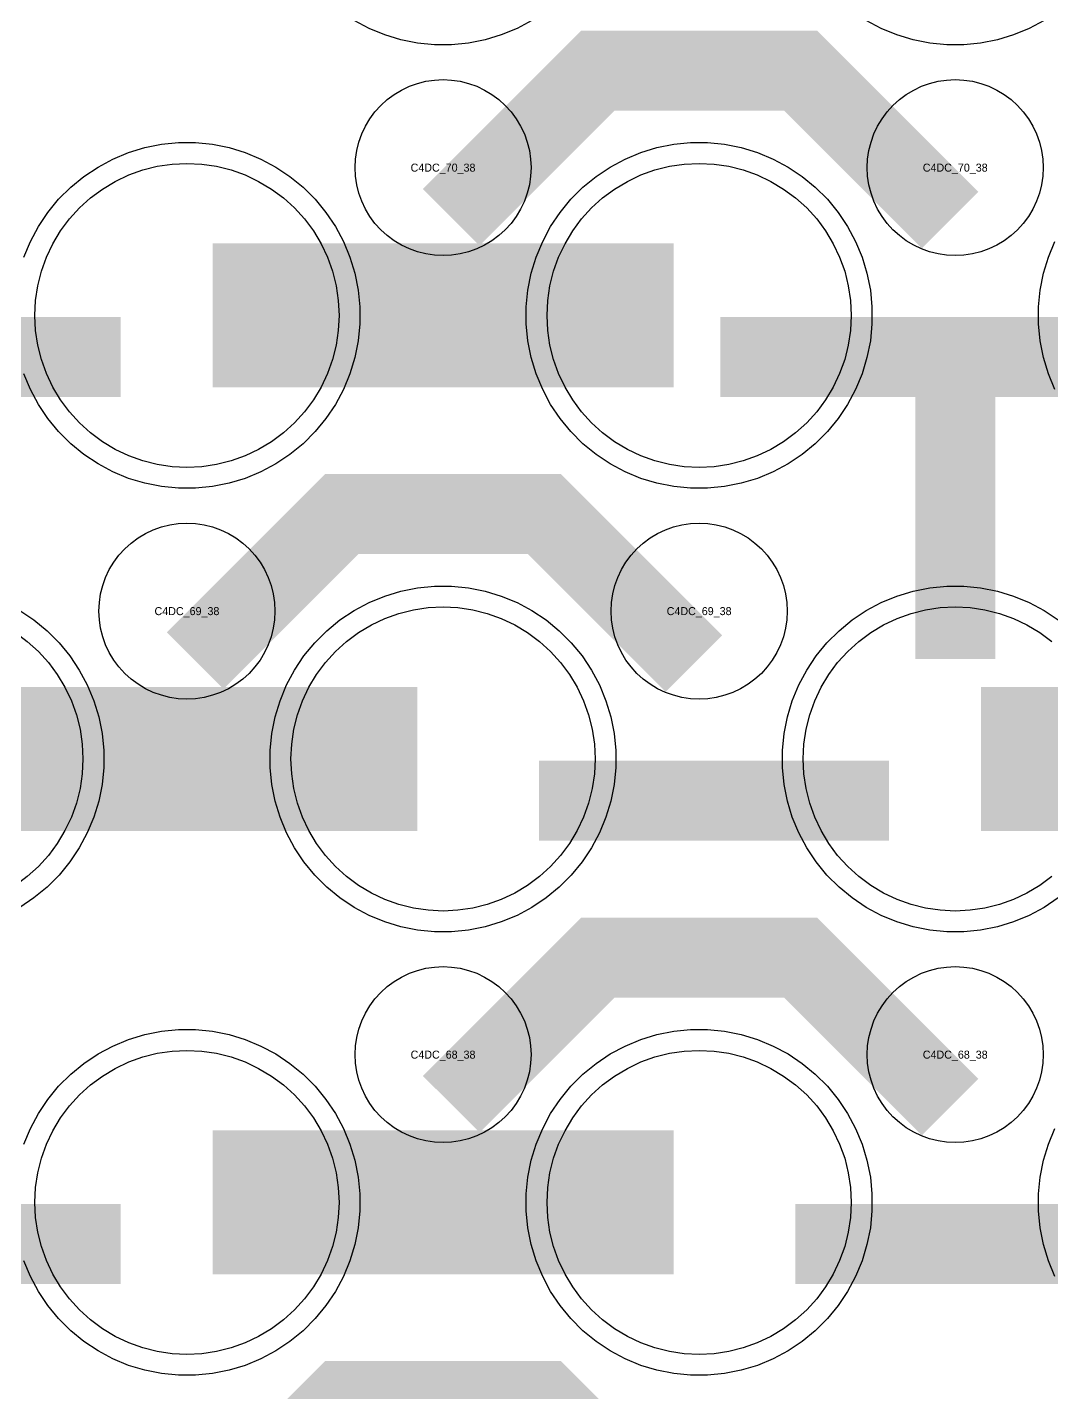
# Model space of a CAD drawing. Extents: x -11880 to 11880, y -14992 to 14992.
# Drawn here: x 110.1 to 430.1, y -5476.6 to -5050.1 of the extents above; entities that cross this region are included whole.
import ezdxf
from ezdxf.enums import TextEntityAlignment as Align

# ---------------------------------------------------------------- set-up
doc = ezdxf.new("R2010")
doc.units = 0
doc.header["$MEASUREMENT"] = 0
for name, color, linetype in [('GDS_775_DT_237', 138, 'CONTINUOUS'), ('RDL1_FS', 34, 'CONTINUOUS'), ('RDL_BS', 160, 'CONTINUOUS')]:
    doc.layers.add(name, color=color, linetype=linetype)

msp = doc.modelspace()

# ---------------------------------------------------------------- linework, layer by layer
at = {"layer": 'RDL1_FS', "color": 241, "true_color": 0xf7abae}
for points in [[(160, -5187.589), (155.343, -5187.36), (150.732, -5186.676), (146.209, -5185.544), (141.819, -5183.972), (137.605, -5181.98), (133.605, -5179.582), (129.86, -5176.804), (126.406, -5173.674), (123.276, -5170.22), (120.498, -5166.475), (118.1, -5162.475), (116.108, -5158.261), (114.536, -5153.871), (113.404, -5149.348), (112.72, -5144.737), (112.491, -5140.08), (112.72, -5135.423), (113.404, -5130.812), (114.536, -5126.289), (116.108, -5121.899), (118.1, -5117.685), (120.498, -5113.685), (123.276, -5109.94), (126.406, -5106.486), (129.86, -5103.356), (133.605, -5100.578), (137.605, -5098.18), (141.819, -5096.188), (146.209, -5094.616), (150.732, -5093.484), (155.343, -5092.8), (160, -5092.571), (164.657, -5092.8), (169.268, -5093.484), (173.791, -5094.616), (178.181, -5096.188), (182.395, -5098.18), (186.395, -5100.578), (190.14, -5103.356), (193.594, -5106.486), (196.724, -5109.94), (199.502, -5113.685), (201.9, -5117.685), (203.892, -5121.899), (205.464, -5126.289), (206.596, -5130.812), (207.28, -5135.423), (207.509, -5140.08), (207.28, -5144.737), (206.596, -5149.348), (205.464, -5153.871), (203.892, -5158.261), (201.9, -5162.475), (199.502, -5166.475), (196.724, -5170.22), (193.594, -5173.674), (190.14, -5176.804), (186.395, -5179.582), (182.395, -5181.98), (178.181, -5183.972), (173.791, -5185.544), (169.268, -5186.676), (164.657, -5187.36)], [(320, -5187.589), (315.343, -5187.36), (310.732, -5186.676), (306.209, -5185.544), (301.819, -5183.972), (297.605, -5181.98), (293.605, -5179.582), (289.86, -5176.804), (286.406, -5173.674), (283.276, -5170.22), (280.498, -5166.475), (278.1, -5162.475), (276.108, -5158.261), (274.536, -5153.871), (273.404, -5149.348), (272.72, -5144.737), (272.491, -5140.08), (272.72, -5135.423), (273.404, -5130.812), (274.536, -5126.289), (276.108, -5121.899), (278.1, -5117.685), (280.498, -5113.685), (283.276, -5109.94), (286.406, -5106.486), (289.86, -5103.356), (293.605, -5100.578), (297.605, -5098.18), (301.819, -5096.188), (306.209, -5094.616), (310.732, -5093.484), (315.343, -5092.8), (320, -5092.571), (324.657, -5092.8), (329.268, -5093.484), (333.791, -5094.616), (338.181, -5096.188), (342.395, -5098.18), (346.395, -5100.578), (350.14, -5103.356), (353.594, -5106.486), (356.724, -5109.94), (359.502, -5113.685), (361.9, -5117.685), (363.892, -5121.899), (365.464, -5126.289), (366.596, -5130.812), (367.28, -5135.423), (367.509, -5140.08), (367.28, -5144.737), (366.596, -5149.348), (365.464, -5153.871), (363.892, -5158.261), (361.9, -5162.475), (359.502, -5166.475), (356.724, -5170.22), (353.594, -5173.674), (350.14, -5176.804), (346.395, -5179.582), (342.395, -5181.98), (338.181, -5183.972), (333.791, -5185.544), (329.268, -5186.676), (324.657, -5187.36)], [(240, -5326.154), (235.343, -5325.925), (230.732, -5325.241), (226.209, -5324.109), (221.819, -5322.537), (217.605, -5320.545), (213.605, -5318.147), (209.86, -5315.369), (206.406, -5312.239), (203.276, -5308.785), (200.498, -5305.04), (198.1, -5301.04), (196.108, -5296.826), (194.536, -5292.436), (193.404, -5287.913), (192.72, -5283.302), (192.491, -5278.645), (192.72, -5273.988), (193.404, -5269.377), (194.536, -5264.854), (196.108, -5260.464), (198.1, -5256.25), (200.498, -5252.25), (203.276, -5248.505), (206.406, -5245.051), (209.86, -5241.921), (213.605, -5239.143), (217.605, -5236.745), (221.819, -5234.753), (226.209, -5233.181), (230.732, -5232.049), (235.343, -5231.365), (240, -5231.136), (244.657, -5231.365), (249.268, -5232.049), (253.791, -5233.181), (258.181, -5234.753), (262.395, -5236.745), (266.395, -5239.143), (270.14, -5241.921), (273.594, -5245.051), (276.724, -5248.505), (279.502, -5252.25), (281.9, -5256.25), (283.892, -5260.464), (285.464, -5264.854), (286.596, -5269.377), (287.28, -5273.988), (287.509, -5278.645), (287.28, -5283.302), (286.596, -5287.913), (285.464, -5292.436), (283.892, -5296.826), (281.9, -5301.04), (279.502, -5305.04), (276.724, -5308.785), (273.594, -5312.239), (270.14, -5315.369), (266.395, -5318.147), (262.395, -5320.545), (258.181, -5322.537), (253.791, -5324.109), (249.268, -5325.241), (244.657, -5325.925)]]:
    msp.add_lwpolyline(points, close=True, dxfattribs=at)
for points in [[(168.002, -5140.08, 45, 45, 0), (240.002, -5140.08, 45, 45, 0)], [(240.002, -5140.08, 45, 45, 0), (312.002, -5140.08, 45, 45, 0)], [(88.002, -5278.645, 45, 45, 0), (160.002, -5278.645, 45, 45, 0)], [(160.002, -5278.645, 45, 45, 0), (232.002, -5278.645, 45, 45, 0)], [(408.002, -5278.645, 45, 45, 0), (480.002, -5278.645, 45, 45, 0)]]:
    msp.add_lwpolyline(points, format="xyseb", dxfattribs=at)
for points in [[(430.14, -5315.369), (426.395, -5318.147), (422.395, -5320.545), (418.181, -5322.537), (413.791, -5324.109), (409.268, -5325.241), (404.657, -5325.925), (400, -5326.154), (395.343, -5325.925), (390.732, -5325.241), (386.209, -5324.109), (381.819, -5322.537), (377.605, -5320.545), (373.605, -5318.147), (369.86, -5315.369), (366.406, -5312.239), (363.276, -5308.785), (360.498, -5305.04), (358.1, -5301.04), (356.108, -5296.826), (354.536, -5292.436), (353.404, -5287.913), (352.72, -5283.302), (352.491, -5278.645), (352.72, -5273.988), (353.404, -5269.377), (354.536, -5264.854), (356.108, -5260.464), (358.1, -5256.25), (360.498, -5252.25), (363.276, -5248.505), (366.406, -5245.051), (369.86, -5241.921), (373.605, -5239.143), (377.605, -5236.745), (381.819, -5234.753), (386.209, -5233.181), (390.732, -5232.049), (395.343, -5231.365), (400, -5231.136), (404.657, -5231.365), (409.268, -5232.049), (413.791, -5233.181), (418.181, -5234.753), (422.395, -5236.745), (426.395, -5239.143), (430.14, -5241.921)], [(106.395, -5239.143), (110.14, -5241.921), (113.594, -5245.051), (116.724, -5248.505), (119.502, -5252.25), (121.9, -5256.25), (123.892, -5260.464), (125.464, -5264.854), (126.596, -5269.377), (127.28, -5273.988), (127.509, -5278.645), (127.28, -5283.302), (126.596, -5287.913), (125.464, -5292.436), (123.892, -5296.826), (121.9, -5301.04), (119.502, -5305.04), (116.724, -5308.785), (113.594, -5312.239), (110.14, -5315.369), (106.395, -5318.147)]]:
    msp.add_lwpolyline(points, dxfattribs=at)
at = {"layer": 'RDL1_FS'}
for points in [[(160, -5464.719), (155.343, -5464.49), (150.732, -5463.806), (146.209, -5462.674), (141.819, -5461.102), (137.605, -5459.11), (133.605, -5456.712), (129.86, -5453.934), (126.406, -5450.804), (123.276, -5447.35), (120.498, -5443.605), (118.1, -5439.605), (116.108, -5435.391), (114.536, -5431.001), (113.404, -5426.478), (112.72, -5421.867), (112.491, -5417.21), (112.72, -5412.553), (113.404, -5407.942), (114.536, -5403.419), (116.108, -5399.029), (118.1, -5394.815), (120.498, -5390.815), (123.276, -5387.07), (126.406, -5383.616), (129.86, -5380.486), (133.605, -5377.708), (137.605, -5375.31), (141.819, -5373.318), (146.209, -5371.746), (150.732, -5370.614), (155.343, -5369.93), (160, -5369.701), (164.657, -5369.93), (169.268, -5370.614), (173.791, -5371.746), (178.181, -5373.318), (182.395, -5375.31), (186.395, -5377.708), (190.14, -5380.486), (193.594, -5383.616), (196.724, -5387.07), (199.502, -5390.815), (201.9, -5394.815), (203.892, -5399.029), (205.464, -5403.419), (206.596, -5407.942), (207.28, -5412.553), (207.509, -5417.21), (207.28, -5421.867), (206.596, -5426.478), (205.464, -5431.001), (203.892, -5435.391), (201.9, -5439.605), (199.502, -5443.605), (196.724, -5447.35), (193.594, -5450.804), (190.14, -5453.934), (186.395, -5456.712), (182.395, -5459.11), (178.181, -5461.102), (173.791, -5462.674), (169.268, -5463.806), (164.657, -5464.49)], [(320, -5464.719), (315.343, -5464.49), (310.732, -5463.806), (306.209, -5462.674), (301.819, -5461.102), (297.605, -5459.11), (293.605, -5456.712), (289.86, -5453.934), (286.406, -5450.804), (283.276, -5447.35), (280.498, -5443.605), (278.1, -5439.605), (276.108, -5435.391), (274.536, -5431.001), (273.404, -5426.478), (272.72, -5421.867), (272.491, -5417.21), (272.72, -5412.553), (273.404, -5407.942), (274.536, -5403.419), (276.108, -5399.029), (278.1, -5394.815), (280.498, -5390.815), (283.276, -5387.07), (286.406, -5383.616), (289.86, -5380.486), (293.605, -5377.708), (297.605, -5375.31), (301.819, -5373.318), (306.209, -5371.746), (310.732, -5370.614), (315.343, -5369.93), (320, -5369.701), (324.657, -5369.93), (329.268, -5370.614), (333.791, -5371.746), (338.181, -5373.318), (342.395, -5375.31), (346.395, -5377.708), (350.14, -5380.486), (353.594, -5383.616), (356.724, -5387.07), (359.502, -5390.815), (361.9, -5394.815), (363.892, -5399.029), (365.464, -5403.419), (366.596, -5407.942), (367.28, -5412.553), (367.509, -5417.21), (367.28, -5421.867), (366.596, -5426.478), (365.464, -5431.001), (363.892, -5435.391), (361.9, -5439.605), (359.502, -5443.605), (356.724, -5447.35), (353.594, -5450.804), (350.14, -5453.934), (346.395, -5456.712), (342.395, -5459.11), (338.181, -5461.102), (333.791, -5462.674), (329.268, -5463.806), (324.657, -5464.49)]]:
    msp.add_lwpolyline(points, close=True, dxfattribs=at)
for points in [[(168.002, -5417.21, 45, 45, 0), (240.002, -5417.21, 45, 45, 0)], [(240.002, -5417.21, 45, 45, 0), (312.002, -5417.21, 45, 45, 0)]]:
    msp.add_lwpolyline(points, format="xyseb", dxfattribs=at)
at = {"layer": 'RDL_BS'}
for points in [[(267.777, -5047.898), (263.115, -5050.39), (258.205, -5052.421), (253.165, -5053.952), (247.938, -5054.998), (242.644, -5055.515), (237.356, -5055.515), (232.062, -5054.998), (226.835, -5053.952), (221.795, -5052.421), (216.885, -5050.39), (212.223, -5047.898)], [(427.777, -5047.898), (423.115, -5050.39), (418.205, -5052.421), (413.165, -5053.952), (407.938, -5054.998), (402.644, -5055.515), (397.356, -5055.515), (392.062, -5054.998), (386.835, -5053.952), (381.795, -5052.421), (376.885, -5050.39), (372.223, -5047.898)], [(109.094, -5399.005), (111.125, -5394.095), (113.617, -5389.433), (116.564, -5385.019), (119.926, -5380.918), (123.708, -5377.136), (127.809, -5373.774), (132.223, -5370.827), (136.885, -5368.335), (141.795, -5366.304), (146.835, -5364.773), (152.062, -5363.727), (157.356, -5363.21), (162.644, -5363.21), (167.938, -5363.727), (173.165, -5364.773), (178.205, -5366.304), (183.115, -5368.335), (187.777, -5370.827), (192.191, -5373.774), (196.292, -5377.136), (200.074, -5380.918), (203.436, -5385.019), (206.383, -5389.433), (208.875, -5394.095), (210.906, -5399.005), (212.437, -5404.045), (213.483, -5409.272), (214, -5414.566), (214, -5419.854), (213.483, -5425.148), (212.437, -5430.375), (210.906, -5435.415), (208.875, -5440.325), (206.383, -5444.987), (203.436, -5449.401), (200.074, -5453.502), (196.292, -5457.284), (192.191, -5460.646), (187.777, -5463.593), (183.115, -5466.085), (178.205, -5468.116), (173.165, -5469.647), (167.938, -5470.693), (162.644, -5471.21), (157.356, -5471.21), (152.062, -5470.693), (146.835, -5469.647), (141.795, -5468.116), (136.885, -5466.085), (132.223, -5463.593), (127.809, -5460.646), (123.708, -5457.284), (119.926, -5453.502), (116.564, -5449.401), (113.617, -5444.987), (111.125, -5440.325), (109.094, -5435.415)], [(431.125, -5440.325), (429.094, -5435.415), (427.563, -5430.375), (426.517, -5425.148), (426, -5419.854), (426, -5414.566), (426.517, -5409.272), (427.563, -5404.045), (429.094, -5399.005), (431.125, -5394.095)]]:
    msp.add_lwpolyline(points, dxfattribs=at)
for points in [[(242.562, -5109.394, 25, 25, 0), (288.377, -5063.579, 25, 25, 0), (321.93, -5063.579, 25, 25, 0)], [(398.401, -5110.293, 25, 25, 0), (351.687, -5063.579, 25, 25, 0), (321.929, -5063.579, 25, 25, 0)], [(162.562, -5247.959, 25, 25, 0), (208.377, -5202.144, 25, 25, 0), (241.93, -5202.144, 25, 25, 0)], [(318.401, -5248.858, 25, 25, 0), (271.687, -5202.144, 25, 25, 0), (241.929, -5202.144, 25, 25, 0)], [(242.562, -5386.524, 25, 25, 0), (288.377, -5340.709, 25, 25, 0), (321.93, -5340.709, 25, 25, 0)], [(398.401, -5387.423, 25, 25, 0), (351.687, -5340.709, 25, 25, 0), (321.929, -5340.709, 25, 25, 0)], [(30.016, -5430.223, 25, 25, 0), (139.281, -5430.223, 25, 25, 0)], [(350.016, -5430.223, 25, 25, 0), (459.281, -5430.223, 25, 25, 0)], [(162.562, -5525.084, 25, 25, 0), (208.377, -5479.269, 25, 25, 0), (241.93, -5479.269, 25, 25, 0)], [(318.401, -5525.983, 25, 25, 0), (271.687, -5479.269, 25, 25, 0), (241.929, -5479.269, 25, 25, 0)]]:
    msp.add_lwpolyline(points, format="xyseb", dxfattribs=at)
for points in [[(240, -5121.386), (237.307, -5121.254), (234.635, -5120.858), (232.016, -5120.201), (229.481, -5119.294), (227.044, -5118.142), (224.72, -5116.749), (222.557, -5115.146), (220.558, -5113.334), (218.746, -5111.335), (217.143, -5109.172), (215.75, -5106.848), (214.598, -5104.411), (213.691, -5101.876), (213.034, -5099.257), (212.638, -5096.585), (212.506, -5093.892), (212.638, -5091.199), (213.034, -5088.527), (213.691, -5085.908), (214.598, -5083.373), (215.75, -5080.936), (217.143, -5078.612), (218.746, -5076.449), (220.558, -5074.45), (222.557, -5072.638), (224.72, -5071.035), (227.044, -5069.642), (229.481, -5068.49), (232.016, -5067.583), (234.635, -5066.926), (237.307, -5066.53), (240, -5066.398), (242.693, -5066.53), (245.365, -5066.926), (247.984, -5067.583), (250.519, -5068.49), (252.956, -5069.642), (255.28, -5071.035), (257.443, -5072.638), (259.442, -5074.45), (261.254, -5076.449), (262.857, -5078.612), (264.25, -5080.936), (265.402, -5083.373), (266.309, -5085.908), (266.966, -5088.527), (267.362, -5091.199), (267.494, -5093.892), (267.362, -5096.585), (266.966, -5099.257), (266.309, -5101.876), (265.402, -5104.411), (264.25, -5106.848), (262.857, -5109.172), (261.254, -5111.335), (259.442, -5113.334), (257.443, -5115.146), (255.28, -5116.749), (252.956, -5118.142), (250.519, -5119.294), (247.984, -5120.201), (245.365, -5120.858), (242.693, -5121.254)], [(400, -5121.386), (397.307, -5121.254), (394.635, -5120.858), (392.016, -5120.201), (389.481, -5119.294), (387.044, -5118.142), (384.72, -5116.749), (382.557, -5115.146), (380.558, -5113.334), (378.746, -5111.335), (377.143, -5109.172), (375.75, -5106.848), (374.598, -5104.411), (373.691, -5101.876), (373.034, -5099.257), (372.638, -5096.585), (372.506, -5093.892), (372.638, -5091.199), (373.034, -5088.527), (373.691, -5085.908), (374.598, -5083.373), (375.75, -5080.936), (377.143, -5078.612), (378.746, -5076.449), (380.558, -5074.45), (382.557, -5072.638), (384.72, -5071.035), (387.044, -5069.642), (389.481, -5068.49), (392.016, -5067.583), (394.635, -5066.926), (397.307, -5066.53), (400, -5066.398), (402.693, -5066.53), (405.365, -5066.926), (407.984, -5067.583), (410.519, -5068.49), (412.956, -5069.642), (415.28, -5071.035), (417.443, -5072.638), (419.442, -5074.45), (421.254, -5076.449), (422.857, -5078.612), (424.25, -5080.936), (425.402, -5083.373), (426.309, -5085.908), (426.966, -5088.527), (427.362, -5091.199), (427.494, -5093.892), (427.362, -5096.585), (426.966, -5099.257), (426.309, -5101.876), (425.402, -5104.411), (424.25, -5106.848), (422.857, -5109.172), (421.254, -5111.335), (419.442, -5113.334), (417.443, -5115.146), (415.28, -5116.749), (412.956, -5118.142), (410.519, -5119.294), (407.984, -5120.201), (405.365, -5120.858), (402.693, -5121.254)], [(160, -5259.951), (157.307, -5259.819), (154.635, -5259.423), (152.016, -5258.766), (149.481, -5257.859), (147.044, -5256.707), (144.72, -5255.314), (142.557, -5253.711), (140.558, -5251.899), (138.746, -5249.9), (137.143, -5247.737), (135.75, -5245.413), (134.598, -5242.976), (133.691, -5240.441), (133.034, -5237.822), (132.638, -5235.15), (132.506, -5232.457), (132.638, -5229.764), (133.034, -5227.092), (133.691, -5224.473), (134.598, -5221.938), (135.75, -5219.501), (137.143, -5217.177), (138.746, -5215.014), (140.558, -5213.015), (142.557, -5211.203), (144.72, -5209.6), (147.044, -5208.207), (149.481, -5207.055), (152.016, -5206.148), (154.635, -5205.491), (157.307, -5205.095), (160, -5204.963), (162.693, -5205.095), (165.365, -5205.491), (167.984, -5206.148), (170.519, -5207.055), (172.956, -5208.207), (175.28, -5209.6), (177.443, -5211.203), (179.442, -5213.015), (181.254, -5215.014), (182.857, -5217.177), (184.25, -5219.501), (185.402, -5221.938), (186.309, -5224.473), (186.966, -5227.092), (187.362, -5229.764), (187.494, -5232.457), (187.362, -5235.15), (186.966, -5237.822), (186.309, -5240.441), (185.402, -5242.976), (184.25, -5245.413), (182.857, -5247.737), (181.254, -5249.9), (179.442, -5251.899), (177.443, -5253.711), (175.28, -5255.314), (172.956, -5256.707), (170.519, -5257.859), (167.984, -5258.766), (165.365, -5259.423), (162.693, -5259.819)], [(320, -5259.951), (317.307, -5259.819), (314.635, -5259.423), (312.016, -5258.766), (309.481, -5257.859), (307.044, -5256.707), (304.72, -5255.314), (302.557, -5253.711), (300.558, -5251.899), (298.746, -5249.9), (297.143, -5247.737), (295.75, -5245.413), (294.598, -5242.976), (293.691, -5240.441), (293.034, -5237.822), (292.638, -5235.15), (292.506, -5232.457), (292.638, -5229.764), (293.034, -5227.092), (293.691, -5224.473), (294.598, -5221.938), (295.75, -5219.501), (297.143, -5217.177), (298.746, -5215.014), (300.558, -5213.015), (302.557, -5211.203), (304.72, -5209.6), (307.044, -5208.207), (309.481, -5207.055), (312.016, -5206.148), (314.635, -5205.491), (317.307, -5205.095), (320, -5204.963), (322.693, -5205.095), (325.365, -5205.491), (327.984, -5206.148), (330.519, -5207.055), (332.956, -5208.207), (335.28, -5209.6), (337.443, -5211.203), (339.442, -5213.015), (341.254, -5215.014), (342.857, -5217.177), (344.25, -5219.501), (345.402, -5221.938), (346.309, -5224.473), (346.966, -5227.092), (347.362, -5229.764), (347.494, -5232.457), (347.362, -5235.15), (346.966, -5237.822), (346.309, -5240.441), (345.402, -5242.976), (344.25, -5245.413), (342.857, -5247.737), (341.254, -5249.9), (339.442, -5251.899), (337.443, -5253.711), (335.28, -5255.314), (332.956, -5256.707), (330.519, -5257.859), (327.984, -5258.766), (325.365, -5259.423), (322.693, -5259.819)], [(240, -5398.516), (237.307, -5398.384), (234.635, -5397.988), (232.016, -5397.331), (229.481, -5396.424), (227.044, -5395.272), (224.72, -5393.879), (222.557, -5392.276), (220.558, -5390.464), (218.746, -5388.465), (217.143, -5386.302), (215.75, -5383.978), (214.598, -5381.541), (213.691, -5379.006), (213.034, -5376.387), (212.638, -5373.715), (212.506, -5371.022), (212.638, -5368.329), (213.034, -5365.657), (213.691, -5363.038), (214.598, -5360.503), (215.75, -5358.066), (217.143, -5355.742), (218.746, -5353.579), (220.558, -5351.58), (222.557, -5349.768), (224.72, -5348.165), (227.044, -5346.772), (229.481, -5345.62), (232.016, -5344.713), (234.635, -5344.056), (237.307, -5343.66), (240, -5343.528), (242.693, -5343.66), (245.365, -5344.056), (247.984, -5344.713), (250.519, -5345.62), (252.956, -5346.772), (255.28, -5348.165), (257.443, -5349.768), (259.442, -5351.58), (261.254, -5353.579), (262.857, -5355.742), (264.25, -5358.066), (265.402, -5360.503), (266.309, -5363.038), (266.966, -5365.657), (267.362, -5368.329), (267.494, -5371.022), (267.362, -5373.715), (266.966, -5376.387), (266.309, -5379.006), (265.402, -5381.541), (264.25, -5383.978), (262.857, -5386.302), (261.254, -5388.465), (259.442, -5390.464), (257.443, -5392.276), (255.28, -5393.879), (252.956, -5395.272), (250.519, -5396.424), (247.984, -5397.331), (245.365, -5397.988), (242.693, -5398.384)], [(400, -5398.516), (397.307, -5398.384), (394.635, -5397.988), (392.016, -5397.331), (389.481, -5396.424), (387.044, -5395.272), (384.72, -5393.879), (382.557, -5392.276), (380.558, -5390.464), (378.746, -5388.465), (377.143, -5386.302), (375.75, -5383.978), (374.598, -5381.541), (373.691, -5379.006), (373.034, -5376.387), (372.638, -5373.715), (372.506, -5371.022), (372.638, -5368.329), (373.034, -5365.657), (373.691, -5363.038), (374.598, -5360.503), (375.75, -5358.066), (377.143, -5355.742), (378.746, -5353.579), (380.558, -5351.58), (382.557, -5349.768), (384.72, -5348.165), (387.044, -5346.772), (389.481, -5345.62), (392.016, -5344.713), (394.635, -5344.056), (397.307, -5343.66), (400, -5343.528), (402.693, -5343.66), (405.365, -5344.056), (407.984, -5344.713), (410.519, -5345.62), (412.956, -5346.772), (415.28, -5348.165), (417.443, -5349.768), (419.442, -5351.58), (421.254, -5353.579), (422.857, -5355.742), (424.25, -5358.066), (425.402, -5360.503), (426.309, -5363.038), (426.966, -5365.657), (427.362, -5368.329), (427.494, -5371.022), (427.362, -5373.715), (426.966, -5376.387), (426.309, -5379.006), (425.402, -5381.541), (424.25, -5383.978), (422.857, -5386.302), (421.254, -5388.465), (419.442, -5390.464), (417.443, -5392.276), (415.28, -5393.879), (412.956, -5395.272), (410.519, -5396.424), (407.984, -5397.331), (405.365, -5397.988), (402.693, -5398.384)], [(317.356, -5471.21), (312.062, -5470.693), (306.835, -5469.647), (301.795, -5468.116), (296.885, -5466.085), (292.223, -5463.593), (287.809, -5460.646), (283.708, -5457.284), (279.926, -5453.502), (276.564, -5449.401), (273.617, -5444.987), (271.125, -5440.325), (269.094, -5435.415), (267.563, -5430.375), (266.517, -5425.148), (266, -5419.854), (266, -5414.566), (266.517, -5409.272), (267.563, -5404.045), (269.094, -5399.005), (271.125, -5394.095), (273.617, -5389.433), (276.564, -5385.019), (279.926, -5380.918), (283.708, -5377.136), (287.809, -5373.774), (292.223, -5370.827), (296.885, -5368.335), (301.795, -5366.304), (306.835, -5364.773), (312.062, -5363.727), (317.356, -5363.21), (322.644, -5363.21), (327.938, -5363.727), (333.165, -5364.773), (338.205, -5366.304), (343.115, -5368.335), (347.777, -5370.827), (352.191, -5373.774), (356.292, -5377.136), (360.074, -5380.918), (363.436, -5385.019), (366.383, -5389.433), (368.875, -5394.095), (370.906, -5399.005), (372.437, -5404.045), (373.483, -5409.272), (374, -5414.566), (374, -5419.854), (373.483, -5425.148), (372.437, -5430.375), (370.906, -5435.415), (368.875, -5440.325), (366.383, -5444.987), (363.436, -5449.401), (360.074, -5453.502), (356.292, -5457.284), (352.191, -5460.646), (347.777, -5463.593), (343.115, -5466.085), (338.205, -5468.116), (333.165, -5469.647), (327.938, -5470.693), (322.644, -5471.21)]]:
    msp.add_lwpolyline(points, close=True, dxfattribs=at)
at = {"layer": 'RDL_BS', "color": 241, "true_color": 0xf7abae}
for points in [[(109.094, -5121.875), (111.125, -5116.965), (113.617, -5112.303), (116.564, -5107.889), (119.926, -5103.788), (123.708, -5100.006), (127.809, -5096.644), (132.223, -5093.697), (136.885, -5091.205), (141.795, -5089.174), (146.835, -5087.643), (152.062, -5086.597), (157.356, -5086.08), (162.644, -5086.08), (167.938, -5086.597), (173.165, -5087.643), (178.205, -5089.174), (183.115, -5091.205), (187.777, -5093.697), (192.191, -5096.644), (196.292, -5100.006), (200.074, -5103.788), (203.436, -5107.889), (206.383, -5112.303), (208.875, -5116.965), (210.906, -5121.875), (212.437, -5126.915), (213.483, -5132.142), (214, -5137.436), (214, -5142.724), (213.483, -5148.018), (212.437, -5153.245), (210.906, -5158.285), (208.875, -5163.195), (206.383, -5167.857), (203.436, -5172.271), (200.074, -5176.372), (196.292, -5180.154), (192.191, -5183.516), (187.777, -5186.463), (183.115, -5188.955), (178.205, -5190.986), (173.165, -5192.517), (167.938, -5193.563), (162.644, -5194.08), (157.356, -5194.08), (152.062, -5193.563), (146.835, -5192.517), (141.795, -5190.986), (136.885, -5188.955), (132.223, -5186.463), (127.809, -5183.516), (123.708, -5180.154), (119.926, -5176.372), (116.564, -5172.271), (113.617, -5167.857), (111.125, -5163.195), (109.094, -5158.285)], [(431.125, -5163.195), (429.094, -5158.285), (427.563, -5153.245), (426.517, -5148.018), (426, -5142.724), (426, -5137.436), (426.517, -5132.142), (427.563, -5126.915), (429.094, -5121.875), (431.125, -5116.965)], [(432.191, -5322.081), (427.777, -5325.028), (423.115, -5327.52), (418.205, -5329.551), (413.165, -5331.082), (407.938, -5332.128), (402.644, -5332.645), (397.356, -5332.645), (392.062, -5332.128), (386.835, -5331.082), (381.795, -5329.551), (376.885, -5327.52), (372.223, -5325.028), (367.809, -5322.081), (363.708, -5318.719), (359.926, -5314.937), (356.564, -5310.836), (353.617, -5306.422), (351.125, -5301.76), (349.094, -5296.85), (347.563, -5291.81), (346.517, -5286.583), (346, -5281.289), (346, -5276.001), (346.517, -5270.707), (347.563, -5265.48), (349.094, -5260.44), (351.125, -5255.53), (353.617, -5250.868), (356.564, -5246.454), (359.926, -5242.353), (363.708, -5238.571), (367.809, -5235.209), (372.223, -5232.262), (376.885, -5229.77), (381.795, -5227.739), (386.835, -5226.208), (392.062, -5225.162), (397.356, -5224.645), (402.644, -5224.645), (407.938, -5225.162), (413.165, -5226.208), (418.205, -5227.739), (423.115, -5229.77), (427.777, -5232.262), (432.191, -5235.209)], [(107.777, -5232.262), (112.191, -5235.209), (116.292, -5238.571), (120.074, -5242.353), (123.436, -5246.454), (126.383, -5250.868), (128.875, -5255.53), (130.906, -5260.44), (132.437, -5265.48), (133.483, -5270.707), (134, -5276.001), (134, -5281.289), (133.483, -5286.583), (132.437, -5291.81), (130.906, -5296.85), (128.875, -5301.76), (126.383, -5306.422), (123.436, -5310.836), (120.074, -5314.937), (116.292, -5318.719), (112.191, -5322.081), (107.777, -5325.028)]]:
    msp.add_lwpolyline(points, dxfattribs=at)
for points in [[(317.356, -5194.08), (312.062, -5193.563), (306.835, -5192.517), (301.795, -5190.986), (296.885, -5188.955), (292.223, -5186.463), (287.809, -5183.516), (283.708, -5180.154), (279.926, -5176.372), (276.564, -5172.271), (273.617, -5167.857), (271.125, -5163.195), (269.094, -5158.285), (267.563, -5153.245), (266.517, -5148.018), (266, -5142.724), (266, -5137.436), (266.517, -5132.142), (267.563, -5126.915), (269.094, -5121.875), (271.125, -5116.965), (273.617, -5112.303), (276.564, -5107.889), (279.926, -5103.788), (283.708, -5100.006), (287.809, -5096.644), (292.223, -5093.697), (296.885, -5091.205), (301.795, -5089.174), (306.835, -5087.643), (312.062, -5086.597), (317.356, -5086.08), (322.644, -5086.08), (327.938, -5086.597), (333.165, -5087.643), (338.205, -5089.174), (343.115, -5091.205), (347.777, -5093.697), (352.191, -5096.644), (356.292, -5100.006), (360.074, -5103.788), (363.436, -5107.889), (366.383, -5112.303), (368.875, -5116.965), (370.906, -5121.875), (372.437, -5126.915), (373.483, -5132.142), (374, -5137.436), (374, -5142.724), (373.483, -5148.018), (372.437, -5153.245), (370.906, -5158.285), (368.875, -5163.195), (366.383, -5167.857), (363.436, -5172.271), (360.074, -5176.372), (356.292, -5180.154), (352.191, -5183.516), (347.777, -5186.463), (343.115, -5188.955), (338.205, -5190.986), (333.165, -5192.517), (327.938, -5193.563), (322.644, -5194.08)], [(237.356, -5332.645), (232.062, -5332.128), (226.835, -5331.082), (221.795, -5329.551), (216.885, -5327.52), (212.223, -5325.028), (207.809, -5322.081), (203.708, -5318.719), (199.926, -5314.937), (196.564, -5310.836), (193.617, -5306.422), (191.125, -5301.76), (189.094, -5296.85), (187.563, -5291.81), (186.517, -5286.583), (186, -5281.289), (186, -5276.001), (186.517, -5270.707), (187.563, -5265.48), (189.094, -5260.44), (191.125, -5255.53), (193.617, -5250.868), (196.564, -5246.454), (199.926, -5242.353), (203.708, -5238.571), (207.809, -5235.209), (212.223, -5232.262), (216.885, -5229.77), (221.795, -5227.739), (226.835, -5226.208), (232.062, -5225.162), (237.356, -5224.645), (242.644, -5224.645), (247.938, -5225.162), (253.165, -5226.208), (258.205, -5227.739), (263.115, -5229.77), (267.777, -5232.262), (272.191, -5235.209), (276.292, -5238.571), (280.074, -5242.353), (283.436, -5246.454), (286.383, -5250.868), (288.875, -5255.53), (290.906, -5260.44), (292.437, -5265.48), (293.483, -5270.707), (294, -5276.001), (294, -5281.289), (293.483, -5286.583), (292.437, -5291.81), (290.906, -5296.85), (288.875, -5301.76), (286.383, -5306.422), (283.436, -5310.836), (280.074, -5314.937), (276.292, -5318.719), (272.191, -5322.081), (267.777, -5325.028), (263.115, -5327.52), (258.205, -5329.551), (253.165, -5331.082), (247.938, -5332.128), (242.644, -5332.645)]]:
    msp.add_lwpolyline(points, close=True, dxfattribs=at)
for points in [[(400, -5247.365, 25, 25, 0), (400, -5140.588, 25, 25, 0)], [(30.016, -5153.093, 25, 25, 0), (139.281, -5153.093, 25, 25, 0)], [(412.5, -5153.088, 25, 25, 0), (326.667, -5153.088, 25, 25, 0)], [(372.944, -5153.088, 25, 25, 0), (331.74, -5153.088, 25, 25, 0)], [(350.016, -5153.093, 25, 25, 0), (459.281, -5153.093, 25, 25, 0)], [(400, -5171.057, 25, 25, 0), (400, -5216.677, 25, 25, 0)], [(270.016, -5291.658, 25, 25, 0), (379.281, -5291.658, 25, 25, 0)]]:
    msp.add_lwpolyline(points, format="xyseb", dxfattribs=at)

# ---------------------------------------------------------------- texts
at = {"layer": 'GDS_775_DT_237'}
for s, p in [('C4DC_70_38', (240, -5093.892)), ('C4DC_70_38', (240, -5093.892)), ('C4DC_70_38', (400, -5093.892)), ('C4DC_70_38', (400, -5093.892)), ('C4DC_69_38', (160, -5232.457)), ('C4DC_69_38', (160, -5232.457)), ('C4DC_69_38', (320, -5232.457)), ('C4DC_69_38', (320, -5232.457)), ('C4DC_68_38', (240, -5371.022)), ('C4DC_68_38', (240, -5371.022)), ('C4DC_68_38', (400, -5371.022)), ('C4DC_68_38', (400, -5371.022))]:
    msp.add_text(s, height=2.5, dxfattribs=at).set_placement(p, align=Align.MIDDLE_CENTER)

doc.saveas('drawing.dxf')
